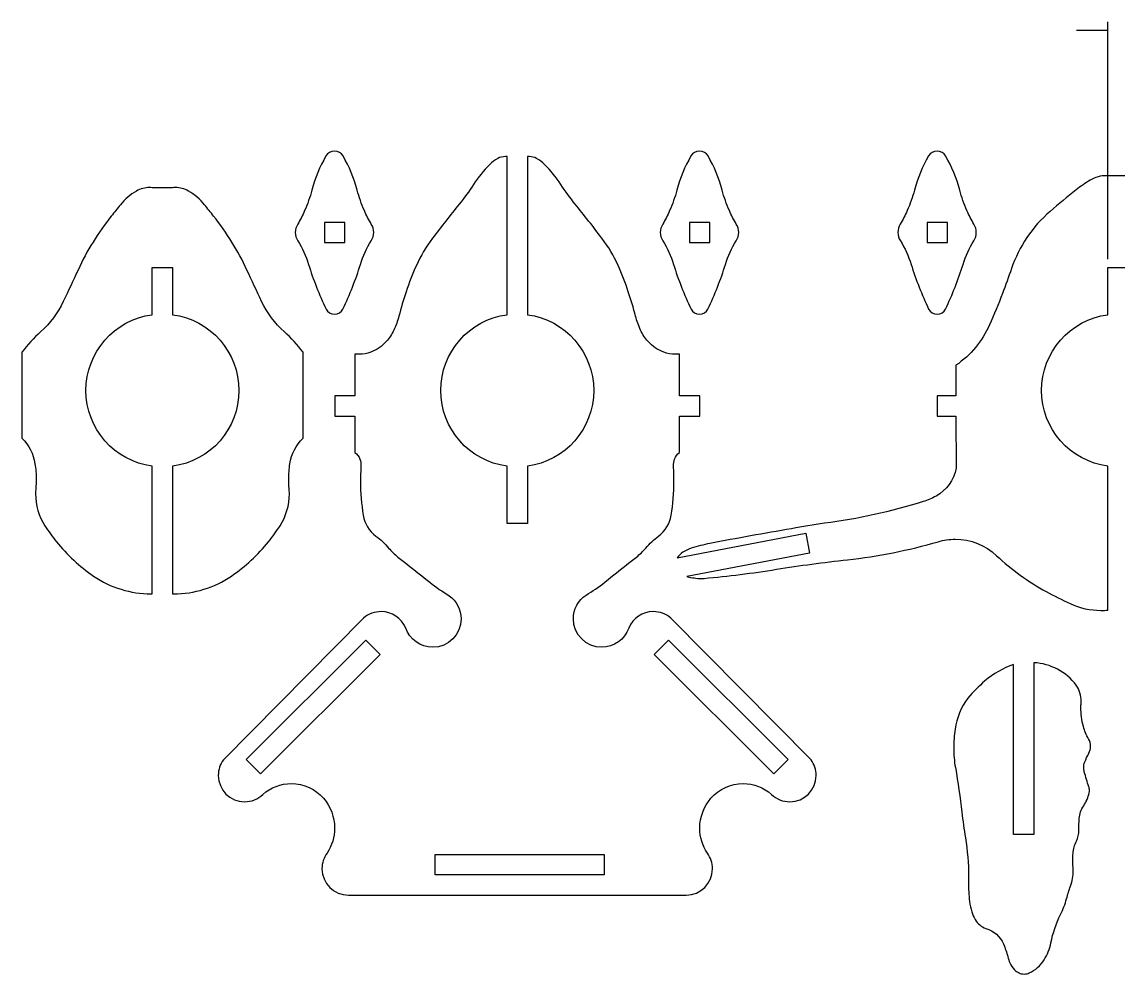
# Model space of a CAD drawing. Extents: x 0 to 1679, y -232 to 488.
# Drawn here: x 0 to 243.2, y 276.9 to 488.1 of the extents above; entities that cross this region are included whole.
import ezdxf

# ---------------------------------------------------------------- set-up
doc = ezdxf.new("R2010")
doc.units = 0
doc.layers.get('0').update_dxf_attribs({"linetype": 'CONTINUOUS'})

msp = doc.modelspace()

# ---------------------------------------------------------------- linework, layer by layer
at = {"color": 4}
for points in [[(240.927599, 435.449268), (240.927599, 488.070977)], [(240.927599, 486.195981), (233.928073, 486.195981)]]:
    msp.add_lwpolyline(points, dxfattribs=at)
at = {"color": 2}
for points in [[(67.449171, 458.347262)], [(71.242079, 458.347262)], [(105.57727, 457.792881)], [(114.179667, 457.792881)], [(148.421831, 458.347236)], [(152.214739, 458.347236)], [(201.131884, 458.347236)], [(204.924766, 458.347236)], [(103.793343, 456.476791)], [(115.962642, 456.476791)], [(236.992583, 452.9695)], [(25.408176, 450.564385)], [(36.947819, 450.564385)], [(64.318489, 450.767955)], [(100.178076, 452.007713)], [(119.578834, 452.007713)], [(145.292075, 450.767929)], [(155.344495, 450.767929)], [(198.002128, 450.767929)], [(208.055448, 450.767929)], [(233.879575, 450.817274)], [(21.844079, 447.51276)], [(40.513767, 447.51276)], [(97.029746, 447.680003)], [(122.728117, 447.680003)], [(62.725247, 446.219821)], [(75.967855, 446.219821)], [(156.941467, 446.219794)], [(196.406082, 446.219794)], [(209.649642, 446.219794)], [(228.102795, 446.04591)], [(61.185954, 443.208175)], [(67.142228, 439.12322), (71.642023, 439.12322), (71.642023, 443.621136), (67.142228, 443.621136)], [(77.508074, 443.208175)], [(142.158614, 443.208148)], [(148.113988, 439.123193), (152.615609, 439.123193), (152.615609, 443.62111), (148.113988, 443.62111)], [(158.48076, 443.208148)], [(194.865863, 443.208148)], [(200.824015, 439.123193), (205.322858, 439.123193), (205.322858, 443.62111), (200.824015, 443.62111)], [(211.189861, 443.208148)], [(61.206406, 439.552929)], [(77.486695, 439.552929)], [(91.085538, 440.096992)], [(128.671373, 440.096992)], [(142.179066, 439.552903)], [(158.457503, 439.552903)], [(194.88912, 439.552903)], [(211.16753, 439.552903)], [(12.443672, 433.049736)], [(49.911397, 433.049736)], [(63.579984, 434.289547)], [(75.110314, 434.289547)], [(87.507471, 434.069995)], [(132.249439, 434.069995)], [(144.553596, 434.28952)], [(156.083926, 434.28952)], [(197.262697, 434.28952)], [(208.793953, 434.28952)], [(219.532015, 433.374379)], [(85.230626, 428.213232)], [(134.528163, 428.213232)], [(9.179983, 426.083389)], [(53.176011, 426.083389)], [(217.520229, 427.809636)], [(67.475206, 424.384102)], [(71.216017, 424.380372)], [(148.446014, 424.384076)], [(152.188704, 424.380345)], [(201.156067, 424.384076)], [(204.898731, 424.380345)], [(214.652781, 420.86652)], [(4.13983, 419.34117)], [(58.216165, 419.34117)], [(82.521266, 419.737331)], [(137.23657, 419.737331)], [(80.836876, 417.18143)], [(138.920961, 417.18143)], [(77.376946, 414.822722)], [(142.379039, 414.822722)], [(2.898166, 390.088916)], [(59.457828, 390.088916)], [(74.977307, 391.116611)], [(75.209823, 389.272227)], [(144.546161, 389.272227)], [(144.780529, 391.116611)], [(3.072077, 384.61347)], [(59.282039, 384.61347)], [(202.794129, 382.910506)], [(199.950837, 381.695804)], [(75.713934, 378.645026)], [(144.043903, 378.645026)], [(170.75068, 375.668834)], [(178.032357, 376.866788)], [(7.64069, 372.791093)], [(54.714378, 372.791093)], [(78.54606, 374.015056)], [(141.21085, 374.015056)], [(152.595342, 372.39398)], [(203.281518, 372.797575)], [(146.612054, 370.435217)], [(148.464799, 371.321597)], [(216.233031, 369.687372)], [(83.424395, 369.391594)], [(136.333468, 369.391594)], [(183.14879, 368.791704)], [(15.89151, 365.152281)], [(46.462632, 365.152281)], [(90.476335, 363.790603)], [(129.27965, 363.790603)], [(151.337857, 364.650922)], [(94.812406, 360.808722)], [(125.163077, 360.962207)], [(227.251789, 361.73323)], [(232.557029, 359.069457)], [(85.136672, 353.632164)], [(134.619312, 353.632164)], [(52.95093, 321.301324), (49.768151, 324.483151), (76.281306, 350.984188), (79.464059, 347.80514)], [(166.806906, 321.301324), (169.987833, 324.483151), (143.474678, 350.984188), (140.293778, 347.80514)], [(213.636939, 341.902815)], [(233.914871, 340.970846)], [(209.844031, 338.108954)], [(234.964949, 336.996593)], [(207.058392, 331.212351)], [(235.483929, 331.806685)], [(236.628861, 329.066633)], [(236.687466, 325.883881)], [(235.788994, 323.939061)], [(207.082575, 322.689937)], [(235.689484, 321.727303)], [(53.454115, 316.735516)], [(166.30187, 316.735516)], [(236.69027, 318.43385)], [(236.760941, 317.127072)], [(66.906934, 315.877048)], [(152.850003, 315.877048)], [(235.54346, 314.222397)], [(208.526089, 312.791927)], [(234.577096, 311.369818)], [(209.315738, 307.109074)], [(234.479439, 308.745099)], [(233.921379, 306.368717)], [(67.694704, 303.708676)], [(91.654736, 298.881512), (91.654736, 303.379428), (129.150375, 303.379428), (129.150375, 298.881512)], [(152.063132, 303.708676)], [(233.198696, 303.688223)], [(233.195918, 300.612416)], [(209.998416, 297.768198)], [(232.622037, 296.394455)], [(210.228154, 292.986595)], [(231.750552, 293.61162)], [(210.734116, 290.702288)], [(230.428906, 290.125655)], [(211.474473, 288.990937)], [(213.851781, 287.0331)], [(217.754438, 283.570365)], [(228.274801, 283.809416)], [(226.770856, 280.053709)], [(219.160857, 279.378466)], [(220.185827, 277.849386)], [(221.208917, 277.148107)], [(223.474624, 277.148107)]]:
    msp.add_lwpolyline(points, close=True, dxfattribs=at)
for points in [[(107.629034, 423.136856), (107.629034, 458.189147)], [(112.127877, 458.189147), (112.127877, 423.136856)], [(245.426653, 453.959968), (240.927811, 453.959968)], [(33.426479, 451.30289), (28.927637, 451.30289)], [(74.371835, 450.767955), (74.374613, 450.767955)], [(143.696055, 446.219794), (143.697907, 446.219794)], [(19.831367, 444.995938), (19.831367, 444.993027)], [(42.525553, 444.993027), (42.525553, 444.995938)], [(28.927637, 433.574298), (33.426479, 433.574298), (33.426479, 423.13683)], [(28.927637, 423.13683), (28.927637, 433.574298)], [(240.927625, 433.574298), (245.426468, 433.574298), (245.426468, 423.13683)], [(240.927837, 423.13683), (240.927625, 433.574298)], [(83.630876, 422.822426), (83.630876, 422.818721)], [(136.125109, 422.818721), (136.125109, 422.822426)], [(0, 414.842301), (0, 395.729912)], [(62.355995, 395.729912), (62.355995, 414.842301)], [(73.890955, 414.415343), (73.890955, 405.133045), (69.392112, 405.133045), (69.392112, 400.635155), (73.890955, 400.635155), (73.890955, 392.54335)], [(145.86503, 392.54335), (145.86503, 400.635155), (150.363872, 400.635155), (150.363872, 405.133045), (145.86503, 405.133045), (145.86503, 414.415343)], [(207.210184, 411.919079), (207.210184, 411.919079), (207.21484, 405.133125), (203.074085, 405.133125), (203.074085, 400.635235), (207.220423, 400.635235), (207.235293, 389.075139)], [(28.927637, 361.231923), (28.927637, 389.521517)], [(33.426479, 389.521517), (33.426479, 361.231923)], [(112.127877, 389.521544), (112.127877, 376.836996), (107.629034, 376.836996), (107.629034, 389.521544)], [(240.927837, 357.62224), (240.927837, 389.521517)], [(5.101537, 376.318015), (5.101537, 376.32172)], [(57.253531, 376.32172), (57.253531, 376.318015)], [(145.3769, 369.224245), (145.3769, 369.224245), (173.893454, 374.651299), (174.734246, 370.231514), (147.541218, 365.057428)], [(81.356809, 371.383827), (81.356809, 371.380123)], [(138.399202, 371.380123), (138.399202, 371.383827)], [(167.367955, 366.665513), (167.366103, 366.665513)], [(75.812544, 355.841117), (75.812544, 355.841117), (44.686167, 324.404093)], [(175.069844, 324.404093), (175.069844, 324.404093), (143.946245, 355.841117)], [(224.501445, 345.958004), (224.501445, 307.878271), (220.00247, 307.878271)], [(220.00247, 307.878271), (220.00247, 345.541312)], [(72.41585, 294.415213), (109.878918, 294.415213)], [(109.878918, 294.415213), (147.342939, 294.415213)], [(218.711489, 280.742895), (218.710695, 280.742895)]]:
    msp.add_lwpolyline(points, dxfattribs=at)
for points in [[(67.449171, 458.347262), (66.08101, 455.965298), (65.028154, 453.41871), (64.318489, 450.767955)], [(69.346551, 459.406628), (68.571771, 459.406628), (67.852819, 459.006683), (67.449171, 458.347262)], [(71.242079, 458.347262), (70.83933, 459.006683), (70.120378, 459.406628), (69.346551, 459.406628)], [(74.374613, 450.767955), (73.664022, 453.41871), (72.612091, 455.965298), (71.242079, 458.347262)], [(105.57727, 457.792881), (104.918748, 457.445007), (104.317906, 457.001353), (103.793343, 456.476791)], [(107.257929, 458.205816), (106.671057, 458.205816), (106.094398, 458.064449), (105.57727, 457.792881)], [(107.629034, 458.189147), (107.505341, 458.199466), (107.380696, 458.205816), (107.257929, 458.205816)], [(112.500833, 458.205816), (112.375289, 458.205816), (112.250643, 458.199202), (112.127877, 458.189147)], [(114.179667, 457.792881), (113.662539, 458.064449), (113.08588, 458.205816), (112.500833, 458.205816)], [(115.962642, 456.476791), (115.439005, 457.001353), (114.839089, 457.445007), (114.179667, 457.792881)], [(148.421831, 458.347236), (147.05367, 455.965272), (145.999888, 453.418683), (145.292075, 450.767929)], [(150.319211, 459.406601), (149.543532, 459.406601), (148.825506, 459.006657), (148.421831, 458.347236)], [(152.214739, 458.347236), (151.81109, 459.006657), (151.093064, 459.406601), (150.319211, 459.406601)], [(155.344495, 450.767929), (154.636682, 453.418683), (153.584751, 455.965272), (152.214739, 458.347236)], [(201.131884, 458.347236), (199.761845, 455.965272), (198.708989, 453.418683), (198.002128, 450.767929)], [(203.027386, 459.406601), (202.253559, 459.406601), (201.535533, 459.006657), (201.131884, 458.347236)], [(204.924766, 458.347236), (204.520191, 459.006657), (203.803091, 459.406601), (203.027386, 459.406601)], [(208.055448, 450.767929), (207.346735, 453.418683), (206.294805, 455.965272), (204.924766, 458.347236)], [(103.793343, 456.476791), (102.4382, 455.111408), (101.227229, 453.615825), (100.178076, 452.007713)], [(119.578834, 452.007713), (118.530608, 453.615825), (117.318711, 455.111408), (115.962642, 456.476791)], [(236.992583, 452.9695), (235.908109, 452.319366), (234.870122, 451.60134), (233.879575, 450.817274)], [(240.602267, 453.970287), (239.330839, 453.970287), (238.081714, 453.622413), (236.992583, 452.9695)], [(240.927811, 453.959968), (240.818061, 453.966583), (240.71109, 453.970287), (240.602267, 453.970287)], [(25.408176, 450.564385), (24.035385, 449.783123), (22.82534, 448.749793), (21.844079, 447.51276)], [(28.313777, 451.335434), (27.295343, 451.335434), (26.29363, 451.069448), (25.408176, 450.564385)], [(28.927637, 451.30289), (28.72396, 451.325115), (28.519332, 451.335434), (28.313777, 451.335434)], [(34.042218, 451.335434), (33.836663, 451.335434), (33.632034, 451.325115), (33.426479, 451.30289)], [(36.947819, 450.564385), (36.061438, 451.069448), (35.060652, 451.335434), (34.042218, 451.335434)], [(40.513767, 447.51276), (39.528803, 448.749793), (38.318757, 449.783123), (36.947819, 450.564385)], [(64.318489, 450.767955), (63.904601, 449.211914), (63.370725, 447.693074), (62.725247, 446.219821)], [(75.967855, 446.219821), (75.323303, 447.693074), (74.788501, 449.211914), (74.371835, 450.767955)], [(100.178076, 452.007713), (99.202425, 450.511204), (98.152347, 449.06769), (97.029746, 447.680003)], [(122.728117, 447.680003), (121.606416, 449.06769), (120.555411, 450.511204), (119.578834, 452.007713)], [(145.292075, 450.767929), (144.877261, 449.211888), (144.343385, 447.693047), (143.696055, 446.219794)], [(156.941467, 446.219794), (156.294111, 447.693047), (155.759309, 449.211888), (155.344495, 450.767929)], [(198.002128, 450.767929), (197.587288, 449.211888), (197.053438, 447.693047), (196.406082, 446.219794)], [(209.649642, 446.219794), (209.002286, 447.693047), (208.469336, 449.211888), (208.055448, 450.767929)], [(233.879575, 450.817274), (231.92359, 449.264963), (229.995518, 447.673574), (228.102795, 446.04591)], [(21.844079, 447.51276), (21.173493, 446.672893), (20.502906, 445.833026), (19.831367, 444.995938)], [(42.525553, 444.995938), (41.853088, 445.833026), (41.18065, 446.672893), (40.513767, 447.51276)], [(97.029746, 447.680003), (95.009573, 445.182707), (93.027553, 442.656598), (91.085538, 440.096992)], [(128.671373, 440.096992), (126.729358, 442.656598), (124.747337, 445.182707), (122.728117, 447.680003)], [(62.725247, 446.219821), (62.271354, 445.186491), (61.757031, 444.179195), (61.185954, 443.208175)], [(77.508074, 443.208175), (76.935145, 444.179195), (76.420821, 445.186491), (75.967855, 446.219821)], [(143.697907, 446.219794), (143.243088, 445.186464), (142.729691, 444.179169), (142.158614, 443.208148)], [(158.48076, 443.208148), (157.909683, 444.179169), (157.393481, 445.186464), (156.941467, 446.219794)], [(196.406082, 446.219794), (195.952216, 445.186464), (195.438792, 444.179169), (194.865863, 443.208148)], [(211.189861, 443.208148), (210.617858, 444.179169), (210.103508, 445.186464), (209.649642, 446.219794)], [(228.102795, 446.04591), (224.16479, 442.663186), (221.207118, 438.289888), (219.532015, 433.374379)], [(19.831367, 444.993027), (16.88764, 441.331273), (14.406166, 437.317941), (12.443672, 433.049736)], [(49.911397, 433.049736), (47.947977, 437.317941), (45.468355, 441.331273), (42.525553, 444.993027)], [(61.185954, 443.208175), (60.834376, 442.669668), (60.647421, 442.036282), (60.647421, 441.396361)], [(78.044754, 441.396361), (78.044754, 442.036282), (77.8578, 442.669668), (77.508074, 443.208175)], [(142.158614, 443.208148), (141.80611, 442.669642), (141.620081, 442.036256), (141.620081, 441.396334)], [(159.019266, 441.396334), (159.019266, 442.036256), (158.83046, 442.669642), (158.48076, 443.208148)], [(194.865863, 443.208148), (194.516137, 442.669642), (194.328256, 442.036256), (194.328256, 441.396334)], [(211.726515, 441.396334), (211.726515, 442.036256), (211.542365, 442.669642), (211.189861, 443.208148)], [(60.647421, 441.396361), (60.647421, 440.74067), (60.840885, 440.097045), (61.206406, 439.552929)], [(77.486695, 439.552929), (77.850365, 440.097045), (78.044754, 440.74067), (78.044754, 441.396361)], [(141.620081, 441.396334), (141.620081, 440.740644), (141.813545, 440.097018), (142.179066, 439.552903)], [(158.457503, 439.552903), (158.823025, 440.097018), (159.019266, 440.740644), (159.019266, 441.396334)], [(194.328256, 441.396334), (194.328256, 440.740644), (194.523598, 440.097018), (194.88912, 439.552903)], [(211.16753, 439.552903), (211.533052, 440.097018), (211.726515, 440.740644), (211.726515, 441.396334)], [(61.206406, 439.552929), (62.203462, 437.899231), (63.002398, 436.1302), (63.579984, 434.289547)], [(75.110314, 434.289547), (75.690677, 436.1302), (76.487787, 437.899231), (77.486695, 439.552929)], [(91.085538, 440.096992), (89.667159, 438.226573), (88.468253, 436.2055), (87.507471, 434.069995)], [(132.249439, 434.069995), (131.289584, 436.2055), (130.089778, 438.226573), (128.671373, 440.096992)], [(142.179066, 439.552903), (143.177048, 437.899204), (143.973206, 436.130173), (144.553596, 434.28952)], [(156.083926, 434.28952), (156.663364, 436.130173), (157.460447, 437.899204), (158.457503, 439.552903)], [(194.88912, 439.552903), (195.887102, 437.899204), (196.68326, 436.130173), (197.262697, 434.28952)], [(208.793953, 434.28952), (209.373391, 436.130173), (210.169548, 437.899204), (211.16753, 439.552903)], [(12.443672, 433.049736), (11.371262, 430.719868), (10.28401, 428.396508), (9.179983, 426.083389)], [(53.176011, 426.083389), (52.071058, 428.396508), (50.984732, 430.719868), (49.911397, 433.049736)], [(63.579984, 434.289547), (64.644958, 430.900313), (65.946152, 427.592916), (67.475206, 424.384102)], [(71.216017, 424.380372), (72.744171, 427.589185), (74.047218, 430.900313), (75.110314, 434.289547)], [(87.507471, 434.069995), (86.649004, 432.15682), (85.888195, 430.204539), (85.230626, 428.213232)], [(134.528163, 428.213232), (133.868716, 430.204539), (133.109758, 432.15682), (132.249439, 434.069995)], [(144.553596, 434.28952), (145.61947, 430.900287), (146.919738, 427.59289), (148.446014, 424.384076)], [(152.188704, 424.380345), (153.716831, 427.589159), (155.018026, 430.900287), (156.083926, 434.28952)], [(197.262697, 434.28952), (198.328571, 430.900287), (199.629765, 427.59289), (201.156067, 424.384076)], [(204.898731, 424.380345), (206.427811, 427.589159), (207.729005, 430.900287), (208.793953, 434.28952)], [(219.532015, 433.374379), (218.896777, 431.507691), (218.226164, 429.653094), (217.520229, 427.809636)], [(85.230626, 428.213232), (84.638145, 426.434888), (84.106147, 424.633313), (83.630876, 422.822426)], [(136.125109, 422.822426), (135.652642, 424.633313), (135.11784, 426.434888), (134.528163, 428.213232)], [(9.179983, 426.083389), (7.959699, 423.527487), (6.247421, 421.233894), (4.13983, 419.34117)], [(58.216165, 419.34117), (56.107647, 421.233894), (54.39537, 423.527487), (53.176011, 426.083389)], [(217.520229, 427.809636), (216.625487, 425.469555), (215.669363, 423.156409), (214.652781, 420.86652)], [(14.212702, 406.331026), (14.212702, 414.825553), (20.501954, 422.011425), (28.927637, 423.13683)], [(33.426479, 423.13683), (41.853088, 422.011425), (48.144218, 414.825553), (48.144218, 406.331026)], [(67.475206, 424.384102), (67.841654, 423.694916), (68.563411, 423.261475), (69.346551, 423.261475)], [(69.346551, 423.261475), (70.127812, 423.261475), (70.846791, 423.691185), (71.216017, 424.380372)], [(92.9141, 406.331052), (92.9141, 414.82558), (99.203351, 422.011451), (107.629034, 423.136856)], [(112.127877, 423.136856), (120.552633, 422.011451), (126.843764, 414.82558), (126.843764, 406.331052)], [(148.446014, 424.384076), (148.815266, 423.694889), (149.534219, 423.261449), (150.319211, 423.261449)], [(150.319211, 423.261449), (151.100499, 423.261449), (151.819451, 423.691158), (152.188704, 424.380345)], [(201.156067, 424.384076), (201.524367, 423.694889), (202.244272, 423.261449), (203.027386, 423.261449)], [(203.027386, 423.261449), (203.810526, 423.261449), (204.528552, 423.691158), (204.898731, 424.380345)], [(226.212876, 406.331026), (226.212876, 414.825553), (232.502154, 422.011425), (240.927837, 423.13683)], [(83.630876, 422.818721), (83.353698, 421.762134), (82.982594, 420.731582), (82.521266, 419.737331)], [(137.23657, 419.737331), (136.775243, 420.731582), (136.405091, 421.762134), (136.125109, 422.818721)], [(214.652781, 420.86652), (213.048374, 417.254058), (210.470168, 414.156872), (207.210184, 411.919079)], [(4.13983, 419.34117), (2.620989, 417.975788), (1.235154, 416.469965), (0, 414.842301)], [(62.355995, 414.842301), (61.119914, 416.469965), (59.735006, 417.975788), (58.216165, 419.34117)], [(82.521266, 419.737331), (82.087852, 418.806315), (81.521432, 417.94597), (80.836876, 417.18143)], [(138.920961, 417.18143), (138.236431, 417.94597), (137.668132, 418.806315), (137.23657, 419.737331)], [(80.836876, 417.18143), (79.893769, 416.124842), (78.705101, 415.314741), (77.376946, 414.822722)], [(142.379039, 414.822722), (141.050883, 415.314741), (139.864068, 416.124842), (138.920961, 417.18143)], [(74.808027, 414.356764), (74.502962, 414.356764), (74.196046, 414.376343), (73.890955, 414.415343)], [(77.376946, 414.822722), (76.555679, 414.513927), (75.684168, 414.356764), (74.808027, 414.356764)], [(144.951662, 414.356764), (144.073668, 414.356764), (143.202184, 414.513927), (142.379039, 414.822722)], [(145.86503, 414.415343), (145.560891, 414.376291), (145.2558, 414.356764), (144.951662, 414.356764)], [(28.927637, 389.521517), (20.501954, 390.650653), (14.212702, 397.832821), (14.212702, 406.331026)], [(48.144218, 406.331026), (48.144218, 397.832821), (41.853088, 390.650653), (33.426479, 389.521517)], [(107.629034, 389.521544), (99.203351, 390.65068), (92.9141, 397.832847), (92.9141, 406.331052)], [(126.843764, 406.331052), (126.843764, 397.832847), (120.552633, 390.65068), (112.127877, 389.521544)], [(240.927837, 389.521517), (232.502154, 390.650653), (226.212876, 397.832821), (226.212876, 406.331026)], [(0, 395.729912), (1.548606, 394.210146), (2.563336, 392.23183), (2.898166, 390.088916)], [(59.457828, 390.088916), (59.791732, 392.23183), (60.806462, 394.210146), (62.355995, 395.729912)], [(73.890955, 392.54335), (74.401574, 392.202011), (74.781992, 391.700705), (74.977307, 391.116611)], [(144.780529, 391.116611), (144.973992, 391.700705), (145.356262, 392.202011), (145.86503, 392.54335)], [(2.898166, 390.088916), (3.074882, 388.943958), (3.164152, 387.792518), (3.164152, 386.630839)], [(59.19089, 386.630839), (59.19089, 387.792518), (59.280187, 388.943958), (59.457828, 390.088916)], [(74.977307, 391.116611), (75.138227, 390.62737), (75.221915, 390.11212), (75.221915, 389.596844)], [(75.209823, 389.272227), (75.141005, 388.235193), (75.106583, 387.191623), (75.106583, 386.151784)], [(75.221915, 389.596844), (75.221915, 389.488947), (75.217285, 389.380124), (75.209823, 389.272227)], [(144.535922, 389.596844), (144.535922, 390.11212), (144.619636, 390.62737), (144.780529, 391.116611)], [(144.546161, 389.272227), (144.5387, 389.380124), (144.535922, 389.488947), (144.535922, 389.596844)], [(144.651254, 386.151784), (144.651254, 387.191623), (144.614979, 388.235193), (144.546161, 389.272227)], [(207.235293, 389.075139), (206.755391, 386.460659), (205.123071, 384.196831), (202.794129, 382.910506)], [(3.072077, 384.61347), (3.037681, 384.219109), (3.020007, 383.8257), (3.020007, 383.432264)], [(3.164152, 386.630839), (3.164152, 385.958374), (3.13346, 385.282205), (3.072077, 384.61347)], [(59.282039, 384.61347), (59.222534, 385.282205), (59.19089, 385.958374), (59.19089, 386.630839)], [(59.335061, 383.432264), (59.335061, 383.8257), (59.317387, 384.219109), (59.282039, 384.61347)], [(75.106583, 386.151784), (75.106583, 383.634962), (75.30936, 381.128378), (75.713934, 378.645026)], [(144.043903, 378.645026), (144.447551, 381.128378), (144.651254, 383.634962), (144.651254, 386.151784)], [(3.020007, 383.432264), (3.020007, 380.911711), (3.74269, 378.444181), (5.101537, 376.318015)], [(57.253531, 376.318015), (58.613305, 378.444181), (59.335061, 380.911711), (59.335061, 383.432264)], [(202.794129, 382.910506), (201.891, 382.411052), (200.936728, 382.000868), (199.950837, 381.695804)], [(199.950837, 381.695804), (192.794731, 379.465446), (185.46191, 377.847095), (178.032357, 376.866788)], [(75.713934, 378.645026), (76.015294, 376.790429), (77.031876, 375.127443), (78.54606, 374.015056)], [(141.21085, 374.015056), (142.725034, 375.127443), (143.742542, 376.790429), (144.043903, 378.645026)], [(5.101537, 376.32172), (5.882825, 375.097731), (6.730127, 373.920229), (7.64069, 372.791093)], [(54.714378, 372.791093), (55.625868, 373.920229), (56.473169, 375.097731), (57.253531, 376.32172)], [(170.75068, 375.668834), (164.689287, 374.635503), (158.637182, 373.542642), (152.595342, 372.39398)], [(178.032357, 376.866788), (175.59274, 376.541244), (173.164262, 376.144105), (170.75068, 375.668834)], [(7.64069, 372.791093), (10.005907, 369.861309), (12.785011, 367.284982), (15.89151, 365.152281)], [(46.462632, 365.152281), (49.570058, 367.284982), (52.350088, 369.861309), (54.714378, 372.791093)], [(78.54606, 374.015056), (79.584973, 373.250516), (80.528081, 372.367866), (81.356809, 371.383827)], [(138.399202, 371.383827), (139.229756, 372.367866), (140.172863, 373.250516), (141.21085, 374.015056)], [(152.595342, 372.39398), (151.20112, 372.112172), (149.820868, 371.754085), (148.464799, 371.321597)], [(183.14879, 368.791704), (189.963557, 369.532961), (196.701145, 370.875086), (203.281518, 372.797575)], [(203.281518, 372.797575), (204.501803, 373.155662), (205.769501, 373.336108), (207.04093, 373.336108)], [(207.04093, 373.336108), (210.459029, 373.336108), (213.747826, 372.030257), (216.233031, 369.687372)], [(81.356809, 371.380123), (81.976225, 370.648153), (82.668216, 369.982197), (83.424395, 369.391594)], [(136.333468, 369.391594), (137.089621, 369.982197), (137.781612, 370.648153), (138.399202, 371.380123)], [(146.612054, 370.435217), (146.125618, 370.117135), (145.705221, 369.706951), (145.3769, 369.224245)], [(148.464799, 371.321597), (147.810961, 371.111386), (147.187788, 370.815608), (146.612054, 370.435217)], [(216.233031, 369.687372), (219.541355, 366.563198), (223.246818, 363.892917), (227.251789, 361.73323)], [(83.424395, 369.391594), (85.790537, 367.544432), (88.140857, 365.677744), (90.476335, 363.790603)], [(129.27965, 363.790603), (131.616053, 365.677744), (133.967326, 367.544432), (136.333468, 369.391594)], [(167.366103, 366.665513), (172.608108, 367.508158), (177.87239, 368.216897), (183.14879, 368.791704)], [(15.89151, 365.152281), (19.661161, 362.59638), (24.111638, 361.228219), (28.666281, 361.228219)], [(33.687835, 361.228219), (38.244357, 361.228219), (42.694834, 362.59638), (46.462632, 365.152281)], [(147.541218, 365.057428), (148.588518, 364.77562), (149.669262, 364.634253), (150.753762, 364.634253)], [(151.337857, 364.650922), (156.701675, 365.139237), (162.049698, 365.811676), (167.367955, 366.665513)], [(90.476335, 363.790603), (91.852856, 362.698668), (93.301, 361.704416), (94.812406, 360.808722)], [(125.163077, 360.962207), (126.605665, 361.79927), (127.983112, 362.744255), (129.27965, 363.790603)], [(150.753762, 364.634253), (150.950004, 364.634253), (151.144393, 364.640868), (151.337857, 364.650922)], [(28.666281, 361.228219), (28.754652, 361.228219), (28.84207, 361.228219), (28.927637, 361.231923)], [(33.426479, 361.231923), (33.51485, 361.228219), (33.601342, 361.228219), (33.687835, 361.228219)], [(94.812406, 360.808722), (96.454013, 359.621008), (97.426886, 357.717119), (97.426886, 355.693242)], [(122.328173, 355.693242), (122.328173, 357.815703), (123.392195, 359.793992), (125.163077, 360.962207)], [(227.251789, 361.73323), (228.994785, 360.79851), (230.763815, 359.909324), (232.557029, 359.069457)], [(232.557029, 359.069457), (234.693434, 358.064967), (237.02518, 357.546913), (239.383887, 357.546913)], [(239.383887, 357.546913), (239.901016, 357.546913), (240.415339, 357.570196), (240.927837, 357.62224)], [(79.684483, 357.287409), (78.260522, 357.287409), (76.884001, 356.775864), (75.812544, 355.841117)], [(85.136672, 353.632164), (84.230766, 355.843922), (82.076687, 357.287409), (79.684483, 357.287409)], [(97.426886, 355.693242), (97.426886, 352.208203), (94.595685, 349.377003), (91.109721, 349.377003)], [(128.646264, 349.377003), (125.159373, 349.377003), (122.328173, 352.208203), (122.328173, 355.693242)], [(140.071501, 357.287409), (137.68115, 357.287409), (135.527071, 355.843922), (134.619312, 353.632164)], [(143.946245, 355.841117), (142.871984, 356.775864), (141.495462, 357.287409), (140.071501, 357.287409)], [(91.109721, 349.377003), (88.415257, 349.377003), (86.015618, 351.086502), (85.136672, 353.632164)], [(134.619312, 353.632164), (133.740366, 351.086502), (131.34168, 349.377003), (128.646264, 349.377003)], [(220.00247, 345.541312), (217.663289, 344.753515), (215.499897, 343.520239), (213.636939, 341.902815)], [(233.914871, 340.970846), (231.656625, 343.930396), (228.218074, 345.751523), (224.501445, 345.958004)], [(213.636939, 341.902815), (212.283649, 340.728091), (211.017802, 339.457588), (209.844031, 338.108954)], [(234.974236, 337.358384), (234.974236, 338.637248), (234.605936, 339.894733), (233.914871, 340.970846)], [(209.844031, 338.108954), (208.333552, 336.087881), (207.375575, 333.712426), (207.058392, 331.212351)], [(234.937961, 336.074864), (234.937961, 336.383659), (234.947275, 336.691502), (234.964949, 336.996593)], [(235.483929, 331.806685), (235.121185, 333.20088), (234.937961, 334.634155), (234.937961, 336.074864)], [(234.964949, 336.996593), (234.970532, 337.118433), (234.974236, 337.236543), (234.974236, 337.358384)], [(207.058392, 331.212351), (206.823098, 329.827443), (206.704962, 328.426739), (206.704962, 327.021378)], [(236.628861, 329.066633), (236.117315, 329.923248), (235.732267, 330.841247), (235.483929, 331.806685)], [(237.082753, 327.4241), (237.082753, 328.001686), (236.924638, 328.57091), (236.628861, 329.066633)], [(206.704962, 327.021378), (206.704962, 325.568577), (206.830533, 324.119481), (207.082575, 322.689937)], [(235.788994, 323.939061), (236.044766, 324.60687), (236.344275, 325.255125), (236.687466, 325.883881)], [(236.687466, 325.883881), (236.946969, 326.356348), (237.082753, 326.885567), (237.082753, 327.4241)], [(44.686167, 324.404093), (43.954171, 323.402381), (43.559809, 322.19514), (43.559809, 320.957181)], [(176.196175, 320.957181), (176.196175, 322.19514), (175.80274, 323.402381), (175.069844, 324.404093)], [(235.557404, 322.68065), (235.557404, 323.108481), (235.635535, 323.536313), (235.788994, 323.939061)], [(207.082575, 322.689937), (207.662039, 319.40487), (208.142893, 316.104908), (208.526089, 312.791927)], [(235.689484, 321.727303), (235.602066, 322.037025), (235.557404, 322.357911), (235.557404, 322.68065)], [(236.69027, 318.43385), (236.331257, 319.523906), (235.998279, 320.623277), (235.689484, 321.727303)], [(43.559809, 320.957181), (43.559809, 317.729767), (46.179872, 315.109704), (49.408212, 315.109704)], [(53.454115, 316.735516), (55.188723, 318.285974), (57.433025, 319.14071), (59.758262, 319.14071)], [(59.758262, 319.14071), (62.502018, 319.14071), (65.110916, 317.951144), (66.906934, 315.877048)], [(152.850003, 315.877048), (154.645995, 317.951144), (157.255819, 319.14071), (159.999601, 319.14071)], [(159.999601, 319.14071), (162.324812, 319.14071), (164.569114, 318.285974), (166.30187, 316.735516)], [(170.349624, 315.109704), (173.577964, 315.109704), (176.196175, 317.729767), (176.196175, 320.957181)], [(49.408212, 315.109704), (50.915887, 315.109704), (52.367762, 315.692872), (53.454115, 316.735516)], [(166.30187, 316.735516), (167.391001, 315.692872), (168.841023, 315.109704), (170.349624, 315.109704)], [(235.54346, 314.222397), (236.126629, 315.106926), (236.538664, 316.090038), (236.760941, 317.127072)], [(236.815815, 317.650709), (236.815815, 317.916721), (236.773032, 318.181807), (236.69027, 318.43385)], [(236.760941, 317.127072), (236.796289, 317.298205), (236.815815, 317.473994), (236.815815, 317.650709)], [(66.906934, 315.877048), (68.495519, 314.044756), (69.370734, 311.699992), (69.370734, 309.275271)], [(150.387103, 309.275271), (150.387103, 311.699992), (151.261392, 314.044756), (152.850003, 315.877048)], [(234.577096, 311.369818), (234.648719, 312.387327), (234.980745, 313.370439), (235.54346, 314.222397)], [(208.526089, 312.791927), (208.744661, 310.891743), (209.007869, 308.995315), (209.315738, 307.109074)], [(234.479439, 308.745099), (234.484095, 309.620314), (234.514787, 310.495529), (234.577096, 311.369818)], [(69.370734, 309.275271), (69.370734, 307.295103), (68.787566, 305.35957), (67.694704, 303.708676)], [(152.063132, 303.708676), (150.970271, 305.35957), (150.387103, 307.295103), (150.387103, 309.275271)], [(209.315738, 307.109074), (209.774261, 304.282531), (210.002146, 301.424369), (210.002146, 298.561551)], [(233.921379, 306.368717), (234.283197, 307.108148), (234.473856, 307.92198), (234.479439, 308.745099)], [(233.198696, 303.688223), (233.26381, 304.621091), (233.511222, 305.52885), (233.921379, 306.368717)], [(67.694704, 303.708676), (66.962734, 302.707889), (66.569299, 301.500648), (66.569299, 300.259911)], [(153.188538, 300.259911), (153.188538, 301.500648), (152.795129, 302.707889), (152.063132, 303.708676)], [(233.142896, 302.130304), (233.142896, 302.650237), (233.161496, 303.171069), (233.198696, 303.688223)], [(233.195918, 300.612416), (233.16057, 301.117452), (233.142896, 301.623415), (233.142896, 302.130304)], [(66.569299, 300.259911), (66.569299, 297.033423), (69.18751, 294.415213), (72.41585, 294.415213)], [(147.342939, 294.415213), (150.569401, 294.415213), (153.188538, 297.033423), (153.188538, 300.259911)], [(232.622037, 296.394455), (233.018277, 297.515203), (233.221953, 298.696409), (233.221953, 299.886002)], [(233.221953, 299.886002), (233.221953, 300.128757), (233.212666, 300.369661), (233.195918, 300.612416)], [(209.998416, 297.768198), (209.994685, 297.608204), (209.994685, 297.447311), (209.994685, 297.287344)], [(209.994685, 297.287344), (209.994685, 295.850339), (210.071891, 294.415213), (210.228154, 292.986595)], [(210.002146, 298.561551), (210.002146, 298.297417), (210.001088, 298.032331), (209.998416, 297.768198)], [(231.750552, 293.61162), (232.008177, 294.550071), (232.299298, 295.477382), (232.622037, 296.394455)], [(210.228154, 292.986595), (210.312794, 292.209037), (210.482074, 291.442645), (210.734116, 290.702288)], [(230.428906, 290.125655), (230.98043, 291.241747), (231.422231, 292.409936), (231.750552, 293.61162)], [(210.734116, 290.702288), (210.929432, 290.109833), (211.17777, 289.538757), (211.474473, 288.990937)], [(228.274801, 283.809416), (228.716602, 285.998843), (229.442063, 288.120378), (230.428906, 290.125655)], [(211.474473, 288.990937), (211.996258, 288.065504), (212.844486, 287.36793), (213.851781, 287.0331)], [(213.851781, 287.0331), (215.595703, 286.504806), (217.022442, 285.239886), (217.754438, 283.570365)], [(217.754438, 283.570365), (218.142291, 282.651441), (218.460373, 281.707407), (218.711489, 280.742895)], [(226.770856, 280.053709), (227.495391, 281.203297), (228.00601, 282.476578), (228.274801, 283.809416)], [(218.710695, 280.742895), (218.832536, 280.277864), (218.98229, 279.823045), (219.160857, 279.378466)], [(223.474624, 277.148107), (224.830693, 277.778715), (225.975624, 278.788789), (226.770856, 280.053709)], [(219.160857, 279.378466), (219.392447, 278.802732), (219.741247, 278.282826), (220.185827, 277.849386)], [(220.185827, 277.849386), (220.486235, 277.561069), (220.830378, 277.322045), (221.208917, 277.148107)], [(221.208917, 277.148107), (221.565152, 276.982558), (221.950201, 276.895113), (222.341757, 276.895113)], [(222.341757, 276.895113), (222.732415, 276.895113), (223.119315, 276.982558), (223.474624, 277.148107)]]:
    msp.add_open_spline(points, degree=3, dxfattribs=at)

doc.saveas('drawing.dxf')
